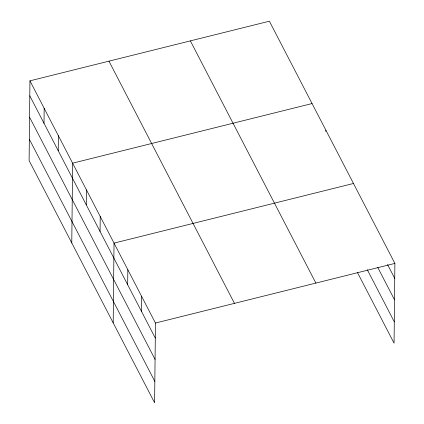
<?xml version="1.0" encoding="UTF-8"?>
<svg xmlns="http://www.w3.org/2000/svg" width="424" height="424" viewBox="0 0 424 424"><rect width="100%" height="100%" fill="white"/><g stroke="black" fill="none" stroke-linecap="round" stroke-linejoin="round"><path stroke-width="0.64" d="M29.94 80.836L29.108 160.595L154.612 402.8L155.444 323.035L29.94 80.836L269.388 21.2L394.892 263.405L394.06 343.164L357.443 272.505M44.011 123.289L44.165 108.284M58.231 150.737L58.39 135.733M71.778 242.947L72.615 163.182L312.059 103.551M86.263 204.829L86.417 189.825M100.069 231.472L100.223 216.468M113.192 322.871L114.03 243.111L353.478 183.475M127.677 284.753L127.836 269.754M141.483 311.396L141.643 296.397M325.855 131.493L325.865 130.189M155.444 323.035L394.892 263.405M387.536 264.507L394.739 278.404M377.704 267.343L394.511 299.773M367.269 269.669L394.283 321.795M190.371 40.879L315.875 283.084M108.957 61.157L234.461 303.356M29.786 95.84L155.29 338.039M29.563 117.21L155.067 359.409M29.33 139.226L154.834 381.43"/></g></svg>
